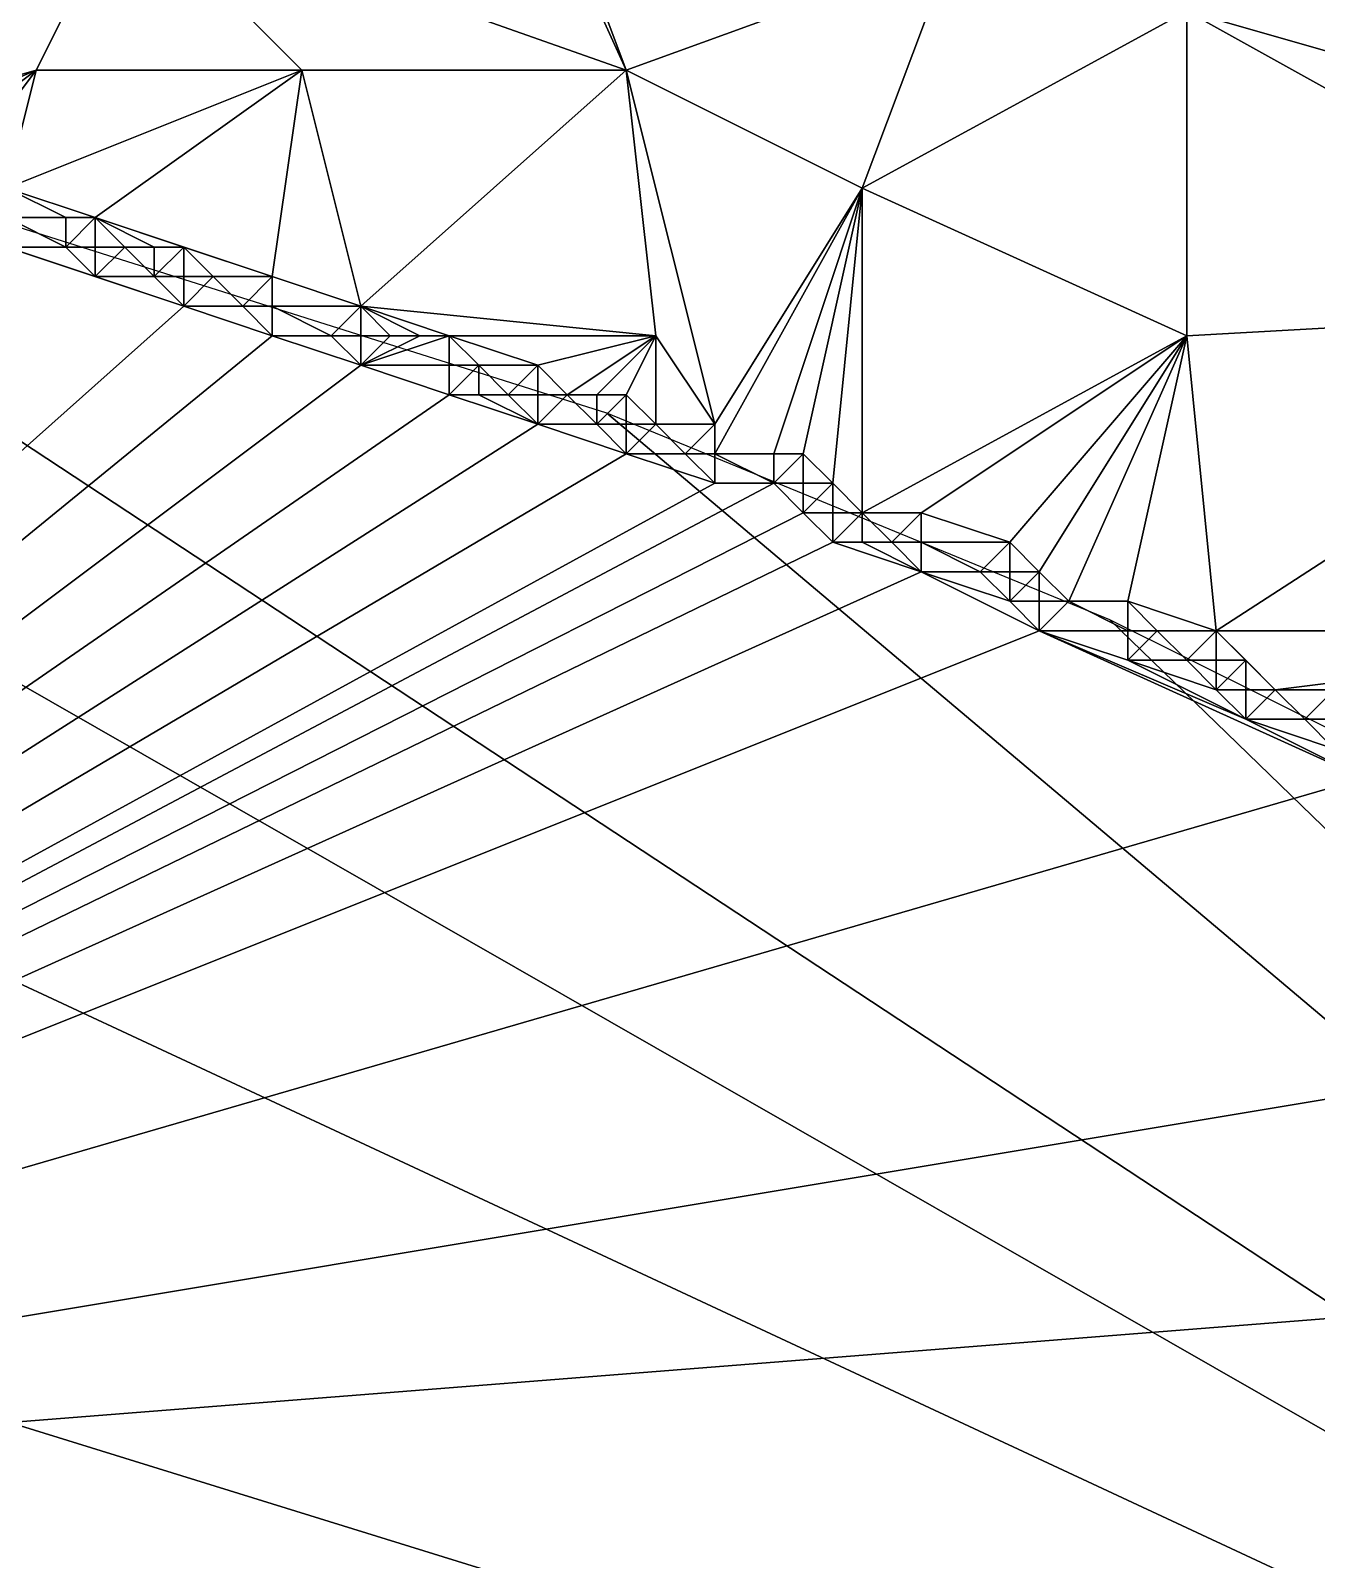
# Model space of a CAD drawing. Header units: metres. Extents: x -1103 to 901, y -902 to 905.
# Drawn here: x 285.6 to 372.8, y 27.1 to 130.7 of the extents above; entities that cross this region are included whole.
import ezdxf

# ---------------------------------------------------------------- set-up
doc = ezdxf.new("R2010")
doc.units = ezdxf.units.M
for name, color, linetype in [('OSM_TERRAIN', 3, 'CONTINUOUS'), ('OSM_WATER_OUTLINES', 4, 'CONTINUOUS'), ('OSM_WATER_SURFACE', 5, 'CONTINUOUS')]:
    doc.layers.add(name, color=color, linetype=linetype)

msp = doc.modelspace()

# ---------------------------------------------------------------- linework, layer by layer
at = {"layer": 'OSM_TERRAIN'}
for points in [[(292, 140, 13.55), (326, 128, 13.09), (316, 150, 15.74)], [(326, 128, 13.09), (320, 144, 15.57), (316, 150, 15.74)], [(272, 124, 10.81), (292, 140, 13.55), (268, 148, 14.06)], [(326, 128, 13.09), (348, 136, 14.43), (320, 144, 15.57)], [(272, 124, 10.81), (286, 128, 11.98), (292, 140, 13.55)], [(304, 128, 12.12), (292, 140, 13.55), (286, 128, 11.98)], [(292, 140, 13.55), (304, 128, 12.12), (326, 128, 13.09)], [(342, 120, 12.16), (348, 136, 14.43), (326, 128, 13.09)], [(342, 120, 12.16), (364, 132, 13.7), (348, 136, 14.43)], [(364, 132, 13.7), (378, 128, 13.86), (388, 136, 14.12)], [(342, 120, 12.16), (364, 110, 12.09), (364, 132, 13.7)], [(364, 110, 12.09), (400, 112, 12.43), (364, 132, 13.7)], [(400, 112, 12.43), (378, 128, 13.86), (364, 132, 13.7)], [(272, 122, 10.55), (286, 128, 11.98), (272, 124, 10.81)], [(278, 122, 10.69), (286, 128, 11.98), (272, 122, 10.55)], [(278, 122, 10.69), (280, 120, 10.38), (286, 128, 11.98)], [(284, 120, 10.42), (286, 128, 11.98), (280, 120, 10.38)], [(290, 118, 10.03), (304, 128, 12.12), (284, 120, 10.42)], [(284, 120, 10.42), (304, 128, 12.12), (286, 128, 11.98)], [(290, 118, 10.03), (302, 114, 9.18), (304, 128, 12.12)], [(302, 114, 9.18), (308, 112, 8.9), (304, 128, 12.12)], [(304, 128, 12.12), (308, 112, 8.9), (326, 128, 13.09)], [(328, 110, 9.69), (326, 128, 13.09), (308, 112, 8.9)], [(328, 110, 9.69), (332, 104, 9.48), (326, 128, 13.09)], [(326, 128, 13.09), (332, 104, 9.48), (342, 120, 12.16)], [(284, 118, 10.03), (288, 118, 10.03), (284, 120, 10.42)], [(288, 118, 10.03), (290, 118, 10.03), (284, 120, 10.42)], [(332, 102, 9.34), (336, 102, 9.68), (342, 120, 12.16)], [(332, 102, 9.34), (342, 120, 12.16), (332, 104, 9.48)], [(336, 102, 9.68), (338, 102, 9.86), (342, 120, 12.16)], [(338, 102, 9.86), (340, 100, 9.84), (342, 120, 12.16)], [(340, 100, 9.84), (342, 98, 9.77), (342, 120, 12.16)], [(342, 98, 9.77), (364, 110, 12.09), (342, 120, 12.16)], [(204, 30), (296, 112), (278, 118)], [(296, 112), (284, 116), (278, 118)], [(284, 116), (288, 116), (284, 118, 10.03)], [(288, 116), (288, 118, 10.03), (284, 118, 10.03)], [(288, 116), (290, 116, 9.61), (290, 118, 10.03)], [(288, 116), (290, 118, 10.03), (288, 118, 10.03)], [(290, 116, 9.61), (292, 116, 9.61), (290, 118, 10.03)], [(292, 116, 9.61), (294, 116, 9.61), (290, 118, 10.03)], [(296, 116, 9.61), (290, 118, 10.03), (294, 116, 9.61)], [(296, 116, 9.61), (302, 114, 9.18), (290, 118, 10.03)], [(296, 112), (290, 114), (284, 116)], [(284, 116), (290, 114), (288, 116)], [(290, 114), (290, 116, 9.61), (288, 116)], [(290, 114), (292, 116, 9.61), (290, 116, 9.61)], [(290, 114), (294, 114), (292, 116, 9.61)], [(294, 114), (294, 116, 9.61), (292, 116, 9.61)], [(294, 114), (296, 114, 9.18), (296, 116, 9.61)], [(294, 114), (296, 116, 9.61), (294, 116, 9.61)], [(296, 114, 9.18), (298, 114, 9.18), (296, 116, 9.61)], [(298, 114, 9.18), (302, 114, 9.18), (296, 116, 9.61)], [(290, 114), (296, 112), (294, 114)], [(296, 112), (296, 114, 9.18), (294, 114)], [(296, 112), (300, 112), (298, 114, 9.18)], [(296, 112), (298, 114, 9.18), (296, 114, 9.18)], [(300, 112), (302, 114, 9.18), (298, 114, 9.18)], [(300, 112), (302, 112, 8.76), (302, 114, 9.18)], [(302, 112, 8.76), (308, 112, 8.9), (302, 114, 9.18)], [(204, 30), (302, 110), (296, 112)], [(302, 110), (300, 112), (296, 112)], [(302, 110), (302, 112, 8.76), (300, 112)], [(302, 110), (306, 110), (302, 112, 8.76)], [(306, 110), (308, 112, 8.9), (302, 112, 8.76)], [(306, 110), (308, 110), (308, 112, 8.9)], [(308, 110), (310, 110, 8.59), (308, 112, 8.9)], [(310, 110, 8.59), (312, 110, 8.69), (308, 112, 8.9)], [(312, 110, 8.69), (314, 110, 8.8), (308, 112, 8.9)], [(314, 110, 8.8), (328, 110, 9.69), (308, 112, 8.9)], [(366, 90, 9.11), (400, 112, 12.43), (364, 110, 12.09)], [(366, 90, 9.11), (402, 90, 9.22), (400, 112, 12.43)], [(204, 30), (308, 108), (302, 110)], [(302, 110), (308, 108), (306, 110)], [(308, 108), (308, 110), (306, 110)], [(308, 108), (310, 110, 8.59), (308, 110)], [(308, 108), (312, 110, 8.69), (310, 110, 8.59)], [(308, 108), (314, 108), (314, 110, 8.8)], [(308, 108), (314, 110, 8.8), (312, 110, 8.69)], [(314, 108), (316, 108, 8.67), (314, 110, 8.8)], [(316, 108, 8.67), (320, 108, 8.88), (314, 110, 8.8)], [(314, 110, 8.8), (320, 108, 8.88), (328, 110, 9.69)], [(322, 106, 8.81), (328, 110, 9.69), (320, 108, 8.88)], [(322, 106, 8.81), (324, 106, 8.94), (328, 110, 9.69)], [(324, 106, 8.94), (326, 106, 9.08), (328, 110, 9.69)], [(326, 106, 9.08), (328, 104, 9.11), (328, 110, 9.69)], [(328, 104, 9.11), (332, 104, 9.48), (328, 110, 9.69)], [(346, 98, 9.96), (364, 110, 12.09), (342, 98, 9.77)], [(352, 96, 9.84), (364, 110, 12.09), (346, 98, 9.96)], [(352, 96, 9.84), (354, 94, 9.61), (364, 110, 12.09)], [(356, 92, 9.35), (364, 110, 12.09), (354, 94, 9.61)], [(356, 92, 9.35), (360, 92, 9.38), (364, 110, 12.09)], [(366, 90, 9.11), (364, 110, 12.09), (360, 92, 9.38)], [(308, 108), (204, 30), (314, 106)], [(314, 106), (314, 108), (308, 108)], [(314, 106), (316, 106), (316, 108, 8.67)], [(314, 106), (316, 108, 8.67), (314, 108)], [(316, 106), (318, 106), (316, 108, 8.67)], [(318, 106), (320, 108, 8.88), (316, 108, 8.67)], [(318, 106), (320, 106), (320, 108, 8.88)], [(320, 106), (322, 106, 8.81), (320, 108, 8.88)], [(204, 30), (320, 104), (314, 106)], [(320, 104), (316, 106), (314, 106)], [(320, 104), (318, 106), (316, 106)], [(320, 104), (320, 106), (318, 106)], [(320, 104), (322, 106, 8.81), (320, 106)], [(320, 104), (324, 104), (322, 106, 8.81)], [(324, 104), (324, 106, 8.94), (322, 106, 8.81)], [(324, 104), (326, 104), (326, 106, 9.08)], [(324, 104), (326, 106, 9.08), (324, 106, 8.94)], [(326, 104), (328, 104, 9.11), (326, 106, 9.08)], [(204, 30), (326, 102), (320, 104)], [(320, 104), (326, 102), (324, 104)], [(326, 102), (326, 104), (324, 104)], [(326, 102), (328, 104, 9.11), (326, 104)], [(326, 102), (330, 102), (328, 104, 9.11)], [(330, 102), (332, 104, 9.48), (328, 104, 9.11)], [(330, 102), (332, 102, 9.34), (332, 104, 9.48)], [(204, 30), (332, 100), (326, 102)], [(326, 102), (332, 100), (330, 102)], [(332, 100), (332, 102, 9.34), (330, 102)], [(332, 100), (336, 100), (332, 102, 9.34)], [(336, 100), (336, 102, 9.68), (332, 102, 9.34)], [(336, 100), (338, 100, 9.67), (338, 102, 9.86)], [(336, 100), (338, 102, 9.86), (336, 102, 9.68)], [(338, 100, 9.67), (340, 100, 9.84), (338, 102, 9.86)], [(204, 30), (338, 98), (336, 100)], [(204, 30), (336, 100), (332, 100)], [(338, 98), (338, 100, 9.67), (336, 100)], [(338, 98), (340, 98), (340, 100, 9.84)], [(338, 98), (340, 100, 9.84), (338, 100, 9.67)], [(340, 98), (342, 98, 9.77), (340, 100, 9.84)], [(204, 30), (340, 96), (338, 98)], [(340, 96), (340, 98), (338, 98)], [(340, 96), (342, 96), (342, 98, 9.77)], [(340, 96), (342, 98, 9.77), (340, 98)], [(342, 96), (344, 96), (342, 98, 9.77)], [(344, 96), (346, 98, 9.96), (342, 98, 9.77)], [(344, 96), (346, 96, 9.73), (346, 98, 9.96)], [(346, 96, 9.73), (352, 96, 9.84), (346, 98, 9.96)], [(346, 94), (340, 96), (204, 30)], [(346, 94), (342, 96), (340, 96)], [(346, 94), (344, 96), (342, 96)], [(346, 94), (346, 96, 9.73), (344, 96)], [(346, 94), (350, 94), (346, 96, 9.73)], [(350, 94), (352, 96, 9.84), (346, 96, 9.73)], [(350, 94), (352, 94, 9.58), (352, 96, 9.84)], [(352, 94, 9.58), (354, 94, 9.61), (352, 96, 9.84)], [(354, 90), (346, 94), (204, 30)], [(346, 94), (354, 90), (352, 92)], [(346, 94), (352, 92), (350, 94)], [(352, 92), (352, 94, 9.58), (350, 94)], [(352, 92), (354, 92), (354, 94, 9.61)], [(352, 92), (354, 94, 9.61), (352, 94, 9.58)], [(354, 92), (356, 92, 9.35), (354, 94, 9.61)], [(354, 90), (354, 92), (352, 92)], [(354, 90), (360, 90), (356, 92, 9.35)], [(354, 90), (356, 92, 9.35), (354, 92)], [(360, 90), (360, 92, 9.38), (356, 92, 9.35)], [(360, 90), (362, 90, 9.1), (360, 92, 9.38)], [(362, 90, 9.1), (366, 90, 9.11), (360, 92, 9.38)], [(204, 30), (376, 80), (354, 90)], [(376, 80), (368, 84), (354, 90)], [(354, 90), (368, 84), (360, 88)], [(360, 88), (360, 90), (354, 90)], [(360, 88), (362, 90, 9.1), (360, 90)], [(360, 88), (364, 88), (362, 90, 9.1)], [(364, 88), (366, 90, 9.11), (362, 90, 9.1)], [(364, 88), (366, 88, 8.87), (366, 90, 9.11)], [(366, 88, 8.87), (368, 88, 8.87), (366, 90, 9.11)], [(368, 88, 8.87), (370, 86, 8.63), (366, 90, 9.11)], [(370, 86, 8.63), (402, 90, 9.22), (366, 90, 9.11)], [(374, 86, 8.63), (402, 90, 9.22), (370, 86, 8.63)], [(368, 84), (366, 86), (360, 88)], [(360, 88), (366, 86), (364, 88)], [(366, 86), (366, 88, 8.87), (364, 88)], [(366, 86), (368, 86), (368, 88, 8.87)], [(366, 86), (368, 88, 8.87), (366, 88, 8.87)], [(368, 86), (370, 86, 8.63), (368, 88, 8.87)], [(368, 84), (368, 86), (366, 86)], [(368, 84), (370, 86, 8.63), (368, 86)], [(368, 84), (372, 84), (370, 86, 8.63)], [(372, 84), (374, 86, 8.63), (370, 86, 8.63)], [(372, 84), (374, 84, 8.42), (374, 86, 8.63)], [(376, 80), (374, 82), (368, 84)], [(368, 84), (374, 82), (372, 84)], [(374, 82), (374, 84, 8.42), (372, 84)], [(204, 30), (408, 64), (376, 80)], [(432, 48), (408, 64), (204, 30)], [(284, -194), (432, 48), (204, 30)], [(284, -194), (472, -26), (432, 48)]]:
    msp.add_3dface(points, dxfattribs=at)
at = {"layer": 'OSM_WATER_OUTLINES'}
msp.add_polyline3d([(497.17, -51.58, 1), (495.32, -47.39, 1), (494.86, -44.88, 1), (494.69, -43.04, 1), (493.24, -41.5, 1), (480.31, -38.81, 1), (478.71, -37.59, 1), (475.85, -29.94, 1), (476.48, -23.24, 1), (478.56, -22.35, 1), (490.66, -14.4, 1), (492.77, -9.79, 1), (491.86, -4.14, 1), (486.96, 6.03, 1), (423.27, 58.64, 1), (358.78, 90.75, 1), (324.68, 104.74, 1), (242.71, 130.65, 1), (192.16, 139.49, 1), (114.19, 145.68, 1)], dxfattribs=at)
at = {"layer": 'OSM_WATER_SURFACE'}
for points in [[(476.48, -23.24, 1), (114.19, 145.68, 1), (-16.41, 129.48, 1)], [(476.48, -23.24, 1), (192.16, 139.49, 1), (114.19, 145.68, 1)], [(476.48, -23.24, 1), (242.71, 130.65, 1), (192.16, 139.49, 1)], [(476.48, -23.24, 1), (324.68, 104.74, 1), (242.71, 130.65, 1)], [(476.48, -23.24, 1), (-16.41, 129.48, 1), (-108.48, 109.89, 1)], [(476.48, -23.24, 1), (-108.48, 109.89, 1), (-166.29, 92.81, 1)], [(476.48, -23.24, 1), (358.78, 90.75, 1), (324.68, 104.74, 1)], [(476.48, -23.24, 1), (-166.29, 92.81, 1), (-252.57, 62.77, 1)], [(476.48, -23.24, 1), (423.27, 58.64, 1), (358.78, 90.75, 1)], [(476.48, -23.24, 1), (-252.57, 62.77, 1), (-313.35, 34.49, 1)], [(476.48, -23.24, 1), (-313.35, 34.49, 1), (-380.94, -9.25, 1)]]:
    msp.add_3dface(points, dxfattribs=at)

doc.saveas('drawing.dxf')
